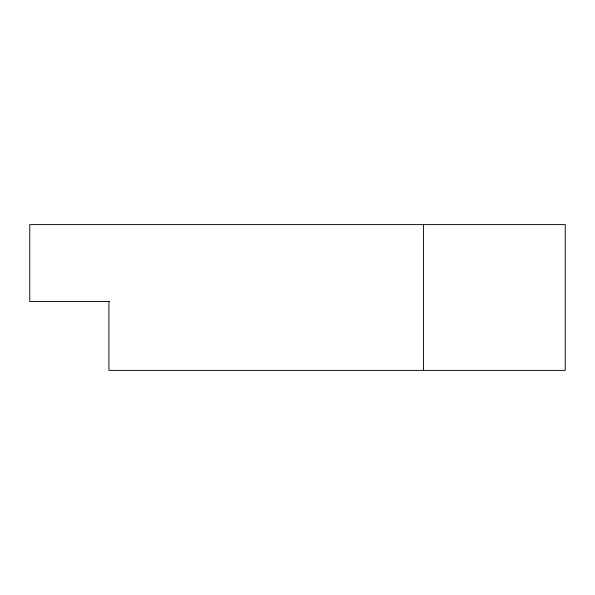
<?xml version="1.0" encoding="UTF-8"?>
<svg xmlns="http://www.w3.org/2000/svg" width="595" height="595" viewBox="0 0 595 595"><rect width="100%" height="100%" fill="white"/><g stroke="black" fill="none" stroke-linecap="round" stroke-linejoin="round"><path stroke-width="0.89" d="M109.562 301.546L29.75 301.546L29.75 224.613L565.25 224.613L565.25 370.387L108.915 370.387L108.915 301.546M423.558 224.613L423.558 370.387"/></g></svg>
